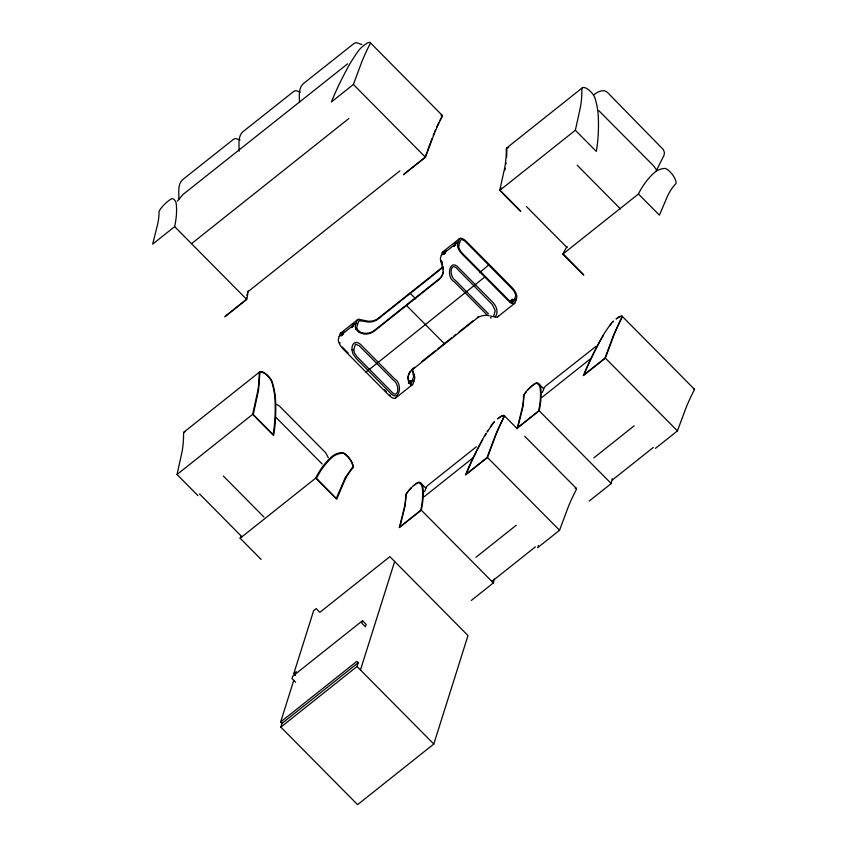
<?xml version="1.0" encoding="UTF-8"?>
<svg xmlns="http://www.w3.org/2000/svg" width="847" height="847" viewBox="0 0 847 847"><rect width="100%" height="100%" fill="white"/><g stroke="black" fill="none" stroke-linecap="round" stroke-linejoin="round"><path stroke-width="1.27" d="M178.865 199.066C179.045 192.121 177.203 183.185 183.968 178.601L233.666 139.204L235.72 138.506L240.093 140.02M239.076 151.168C239.256 144.234 237.414 135.298 244.18 130.713L293.877 91.317L295.931 90.608L300.304 92.132M299.457 101.862C299.383 95.266 298.197 86.987 304.539 82.699L354.226 43.313L356.291 42.604L361.881 44.573M506.633 157.362L506.866 149.231A6.363 2.562 51.5 0 1 506.961 148.966M505.966 164.022L506.093 162.942M511.493 300.494L511.906 299.817M246.964 295.518L247.218 294.025M504.844 170.279L505.267 168.235M174.641 226.647L175.054 224.72A402.812 96.516 -44.7 0 0 176.494 206.573L176.303 204.434A99.025 23.727 -44.7 0 0 173.074 198.844L172.83 198.727A8.004 1.916 -44.7 0 0 169.654 199.945L167.251 201.808A11.223 2.689 -44.7 0 0 160.761 208.616L159.649 210.215A7.178 1.726 -44.7 0 0 159.003 211.623L158.982 212.301A245.016 58.708 -44.7 0 1 157.15 226.223L152.661 244.137L174.641 226.647L246.71 299.425L224.72 316.916M246.551 297.975L246.212 299.563L225.376 316.143M246.71 299.425L247.123 297.498A402.812 96.516 -44.7 0 0 248.139 290.987M413.897 485.299A11.223 2.689 -44.7 0 0 407.407 492.107L406.295 493.716A7.178 1.726 -44.7 0 0 405.639 495.124L405.628 495.791A245.016 58.708 -44.7 0 1 403.797 509.714L399.297 527.628L421.287 510.138L421.7 508.211A402.812 96.516 -44.7 0 0 423.14 490.064L422.949 487.925A99.025 23.727 -44.7 0 0 419.72 482.335L419.466 482.218A8.004 1.916 -44.7 0 0 416.29 483.446L414.49 484.812M471.366 600.407L493.356 582.916L493.759 580.989A402.812 96.516 -44.7 0 0 494.119 578.988M539.158 410.774L539.571 408.836A402.812 96.516 -44.7 0 0 541.011 390.689L540.82 388.551A99.025 23.727 -44.7 0 0 537.591 382.971L537.347 382.844A8.004 1.916 -44.7 0 0 534.171 384.072L531.778 385.914A11.223 2.689 -44.7 0 0 525.278 392.733L524.166 394.342A7.178 1.726 -44.7 0 0 523.52 395.75L523.499 396.428A245.016 58.708 -44.7 0 1 521.667 410.34L517.178 428.264L539.158 410.774L611.227 483.552L589.247 501.043M611.227 483.552L611.64 481.615A402.812 96.516 -44.7 0 0 612.159 478.629M197.997 495.675L177.034 474.5L181.597 453.865A245.016 98.485 51.5 0 0 183.587 433.96L183.619 432.817A7.178 2.89 51.5 0 1 184.254 431.906L184.974 431.737M252.639 414.363L257.202 393.728A245.016 98.485 51.5 0 0 259.193 373.823L259.224 372.68A7.178 2.89 51.5 0 1 259.86 371.769L260.929 371.579A11.223 4.51 51.5 0 1 267.154 374.967L269.441 377.36A8.004 3.219 51.5 0 1 272.438 382.685L272.67 383.469A99.025 39.798 51.5 0 1 275.582 400.769L275.73 404.951A402.812 161.904 51.5 0 1 274.015 433.124L273.592 435.538L252.639 414.363L177.034 474.5M520.704 211.559L499.741 190.384L504.304 169.749A245.016 98.485 51.5 0 0 506.294 149.845L506.326 148.701A7.178 2.89 51.5 0 1 506.972 147.791L508.041 147.6A11.223 4.51 51.5 0 1 508.676 147.674M500.577 189.59L501.001 187.663M575.346 130.258L579.909 109.612A245.016 98.485 51.5 0 0 581.9 89.708L581.931 88.575A7.178 2.89 51.5 0 1 582.567 87.654L583.636 87.463A11.223 4.51 51.5 0 1 589.861 90.851L592.148 93.244A8.004 3.219 51.5 0 1 595.145 98.57L595.377 99.364A99.025 39.798 51.5 0 1 598.289 116.653L598.437 120.846A402.812 161.904 51.5 0 1 596.722 149.008L596.299 151.422L575.346 130.258L499.741 190.384M366.264 371.304L366.01 372.098L485.373 276.556M406.74 304.666L406.486 305.46L444.643 343.988L444.897 343.194M410.541 292.596L410.297 293.401L415.739 298.896M295.592 675.535L293.761 673.683L313.634 610.676L316.196 608.633L319.859 612.339L389.864 556.648L467.999 635.557L433.802 744.037L357.593 804.65L280.833 727.128L282.019 723.37L358.217 662.746L356.852 661.359L280.643 721.983L282.019 723.37M280.643 721.983L293.771 680.342M362.527 620.682L361.775 623.074L365.438 626.78L366.19 624.387L362.527 620.682L292.723 676.202L291.971 678.595L295.635 682.301M280.833 727.128L357.032 666.504L358.217 662.746M360.462 669.966L394.66 561.497M489.174 264.486L479.688 272.639M424.559 491.736L426.433 486.845L427.767 485.426L476.342 446.782M493.685 316.175L495.251 310.648L492.329 304.539L457.846 269.515C450.604 260.347 448.476 275.984 455.273 280.293L488.497 313.845M495.379 316.746C498.872 311.611 496.173 305.629 492.308 301.786L459.063 268.213C449.471 257.001 445.871 277.477 454.024 281.564L487.279 315.148M542.429 392.373L544.303 387.471L545.648 386.052L595.949 346.391M353.4 84.467L360.981 64.086A245.016 58.708 -44.7 0 1 369.631 44.753L370.171 43.652A7.178 1.726 -44.7 0 0 370.266 42.689L369.768 42.371A11.223 2.689 -44.7 0 0 364.665 44.785L362.22 46.776A8.004 1.916 -44.7 0 0 357.942 51.476L357.434 52.196A99.025 23.727 -44.7 0 0 347.344 68.374L345.216 72.376A402.812 96.516 -44.7 0 0 332.352 99.586L331.41 101.958L353.4 84.467L425.469 157.246L403.479 174.736M426.962 152.142L425.035 157.32L404.199 173.9M427.322 151.19L432.034 138.527M425.469 157.246L433.05 136.865A245.016 58.708 -44.7 0 1 441.7 117.532L442.24 116.431A7.178 1.726 -44.7 0 0 442.335 115.467L441.838 115.15A11.223 2.689 -44.7 0 0 440.969 115.203M485.945 433.632A99.025 23.727 -44.7 0 0 481.435 441.403L479.296 445.395A402.812 96.516 -44.7 0 0 466.443 472.615L465.501 474.976L487.48 457.486L495.072 437.105A245.016 58.708 -44.7 0 1 503.721 417.772L504.261 416.671A7.178 1.726 -44.7 0 0 504.357 415.708L503.849 415.39A11.223 2.689 -44.7 0 0 498.756 417.804M610.931 323.798A8.004 1.916 -44.7 0 0 609.904 325.132L609.395 325.851A99.025 23.727 -44.7 0 0 599.305 342.029L597.177 346.021A402.812 96.516 -44.7 0 0 584.324 373.241L583.371 375.602L605.361 358.112L612.942 337.741A245.016 58.708 -44.7 0 1 621.592 318.398L622.132 317.307A7.178 1.726 -44.7 0 0 622.227 316.344L621.73 316.016A11.223 2.689 -44.7 0 0 617.463 317.837M538.512 545.394L537.57 547.755L559.549 530.264L567.141 509.883A245.016 58.708 -44.7 0 1 575.791 490.551L576.331 489.46A7.178 1.726 -44.7 0 0 576.426 488.497L575.918 488.168A11.223 2.689 -44.7 0 0 575.06 488.232M655.44 448.381L677.431 430.89L685.011 410.52A245.016 58.708 -44.7 0 1 693.661 391.176L694.201 390.086A7.178 1.726 -44.7 0 0 694.296 389.122L693.799 388.794A11.223 2.689 -44.7 0 0 693.407 388.784M433.251 135.287L434.066 133.244M434.935 131.158L435.39 130.099M177.33 201.205L182.994 194.482L347.641 63.821M436.819 126.881L438.894 122.455M261.098 559.401L240.135 538.226L241.077 536.342M315.74 478.089L316.672 476.205A402.812 161.904 51.5 0 1 329.261 459.021L331.336 457.073A99.025 39.798 51.5 0 1 341.119 452.605L341.616 452.542A8.004 3.219 51.5 0 1 345.714 454.394L348.043 456.649A11.223 4.51 51.5 0 1 352.871 464.431L353.337 466.168A7.178 2.89 51.5 0 1 353.231 467.629L352.701 468.253A245.016 98.485 51.5 0 0 344.21 481.604L336.704 499.264L315.74 478.089L240.135 538.226M583.805 275.286L562.842 254.111L563.784 252.226A402.812 161.904 51.5 0 1 567.109 246.551M638.447 193.984L639.379 192.089A402.812 161.904 51.5 0 1 651.968 174.905L654.043 172.957A99.025 39.798 51.5 0 1 663.826 168.489L664.323 168.426A8.004 3.219 51.5 0 1 668.421 170.279L670.75 172.544A11.223 4.51 51.5 0 1 675.578 180.316L676.044 182.052A7.178 2.89 51.5 0 1 675.938 183.513L675.408 184.138A245.016 98.485 51.5 0 0 666.917 197.489L659.411 215.149L638.447 193.984L562.842 254.111M656.054 171.285L664.122 155.054L664.419 152.629L663.445 149.707L607.924 92.905C604.006 88.416 597.294 91.804 593.683 94.97M440.006 120.2L441.605 117.066M511.09 302.75L511.779 301.648L511.249 302.908M492.467 424.294L491.969 424.993A98.252 23.536 -44.7 0 0 487.459 431.716M609.84 325.619L610.782 324.316A7.221 1.726 -44.7 0 1 611.269 323.713M409.461 381.584L409.62 381.415M408.349 382.198L410.181 380.727L408.625 382.812M408.498 382.346L410.181 380.727M408.476 382.664L410.033 380.578M509.64 301.754L512.17 299.33L512.541 299.87L510.773 301.574M509.799 301.913L512.329 299.489M509.735 302.263L512.17 299.33M497.411 418.852L498.735 417.815M191.591 243.597L348.784 118.569M247.652 291.961L399.869 170.882M506.75 147.95L582.344 87.813M184.043 432.055L259.637 371.928M340.494 333.273L357.487 319.764M442.621 252.035L459.614 238.526M339.192 336.534L356.163 323.035L357.466 324.2M441.34 255.296L458.301 241.797L459.529 243.025M442.886 266.879L378.207 318.324A14.293 12.641 17.5 0 1 368.096 321.193L359.064 319.372A8.925 3.716 47.5 0 0 356.936 320.6L355.391 325.481A8.925 3.716 47.5 0 0 355.973 329.112L358.8 332.342L364.041 334.057A14.293 12.641 17.5 0 0 374.152 331.188L438.831 279.732A14.293 12.641 17.5 0 0 443.214 271.082L440.98 261.532A8.925 3.441 55.4 0 1 440.567 257.732L442.102 252.851A8.925 3.441 55.4 0 1 444.05 251.76M442.632 267.673L377.953 319.118A14.293 12.641 17.5 0 1 367.852 321.998L360.07 320.685A7.094 3.123 39.4 0 0 358.694 321.087L356.64 327.62A7.094 3.123 39.4 0 0 357.296 329.451L360.61 332.373L364.295 333.263A14.293 12.641 17.5 0 0 374.406 330.383L439.085 278.938A14.293 12.641 17.5 0 0 443.299 271.94M414.575 367.312L412.553 368.921A14.293 12.641 17.5 0 0 411.303 370.065M421.647 361.68L435.803 350.425M437.825 348.816L451.97 337.561M453.992 335.963L456.014 334.353M459.042 331.939L473.198 320.685M408.699 383.193L412.711 379.996L413.855 381.298M510.762 302.008L514.775 298.822L515.992 300.05M395.581 398.058L412.563 384.549M497.708 316.831L514.69 303.321M542.101 397.275L590.677 358.641M424.231 496.649L472.806 458.015M293.761 673.683L296.323 671.65M593.811 457.909L634.117 425.85M475.94 557.284L516.247 525.225M612.508 479.9L653.228 447.502M491.747 581.561L535.357 546.876M532.255 385.787L532.975 385.226M414.384 485.151L416.057 483.881A7.221 1.726 -44.7 0 1 418.693 482.726L419.17 482.896A98.252 23.536 -44.7 0 1 422.367 488.444L422.568 490.582A402.029 96.325 -44.7 0 1 421.795 504.738L420.79 510.275L399.953 526.855L405.131 505.839L406.211 494.659A6.363 1.525 -44.7 0 1 406.782 493.409L407.82 491.927A10.45 2.499 -44.7 0 1 408.434 491.133M616.044 318.874L616.605 318.44M498.047 418.609L498.576 418.206A10.45 2.499 -44.7 0 1 503.319 415.951L503.785 416.258A6.363 1.525 -44.7 0 1 503.7 417.105L496.088 433.484L487.057 457.56L466.221 474.14L469.206 467.025A402.029 96.325 -44.7 0 1 479.826 445.035L481.954 441.043A98.252 23.536 -44.7 0 1 482.758 439.561M533.652 384.718L533.928 384.517A7.221 1.726 -44.7 0 1 536.564 383.352L537.04 383.532A98.252 23.536 -44.7 0 1 540.248 389.069L540.439 391.208A402.029 96.325 -44.7 0 1 539.666 405.364L538.66 410.901L517.824 427.481L523.012 406.465L524.081 395.284A6.363 1.525 -44.7 0 1 524.664 394.046L525.691 392.553A10.45 2.499 -44.7 0 1 526.305 391.759M512.064 299.976L511.323 300.463M495.379 317.159L496.12 317.212A8.925 3.716 47.5 0 0 498.258 315.995M488.931 315.656L487.089 315.391A14.293 12.641 17.5 0 0 476.988 318.271L412.309 369.716A14.293 12.641 17.5 0 0 407.915 378.365L408.953 382.982L411.123 384.824A8.925 3.441 55.4 0 0 413.082 383.744L414.628 378.853A8.925 3.441 55.4 0 0 414.215 375.083L412.341 368.932M490.032 315.91L494.362 316.947M491.239 318.048L490.36 317.614M276.62 404.368L279.552 406.179L325.693 452.774L328.329 457.719M598.861 110.713L653.598 165.843L656.531 169.929M577.125 165.154L620.523 208.976M370.065 42.488L442.335 115.467M526.4 206.52L567.014 247.525M500.365 190.554L520.227 210.617M563.541 254.354L583.403 274.417M622.026 316.132L694.296 389.122M605.361 358.112L677.431 430.89M539.073 384.136L543.7 388.805M504.156 415.506L517.295 428.773M524.685 436.237L576.426 488.497M487.48 457.486L559.549 530.264M348.106 352.955L342.897 347.662A7.147 2.869 51.5 0 1 342.294 346.952M384.422 389.641L386.243 391.473M421.203 483.51L425.829 488.179M421.287 510.138L493.356 582.916M276.006 417.402L322.156 463.997M223.312 476.014L263.915 517.019M199.511 493.917L241.998 536.829M357.032 666.504L433.802 744.037M352.363 464.167L352.797 465.786A6.363 2.562 51.5 0 1 352.701 467.068L345.237 477.697L336.301 498.396L316.429 478.333L319.372 472.954A402.029 161.586 51.5 0 1 329.769 459.625L331.833 457.676A98.252 39.491 51.5 0 1 341.542 453.251L342.453 453.187A7.221 2.901 51.5 0 1 345.724 454.85L347.873 456.946A10.45 4.203 51.5 0 1 352.363 464.177M442.61 264.793L442.113 262.983M443.087 266.773L443.405 268.954M412.087 369.747L413.294 374.427A7.094 2.467 63.1 0 1 413.601 376.534L411.547 383.077A7.094 2.467 63.1 0 1 410.53 383.193L408.625 380.854L408.169 377.571A14.293 12.641 17.5 0 1 410.234 371.367M441.763 116.018A6.363 1.525 -44.7 0 1 441.679 116.865M441.732 261.395A7.094 2.467 63.1 0 1 441.626 260.685M340.039 343.173A7.147 2.869 51.5 0 1 339.795 342.474M341.987 332.945A8.936 3.589 51.5 0 0 339.965 334.099L338.419 338.98A8.936 3.589 51.5 0 0 343.268 349.133L388.752 395.062A8.936 3.589 51.5 0 0 396.11 397.243M477.232 317.466A14.293 12.641 17.5 0 1 478.661 316.492M390.298 395.433A7.147 2.869 51.5 0 1 389.652 394.882M409.101 490.318A10.45 2.499 -44.7 0 1 411.377 487.872M492.033 424.495A8.004 1.916 -44.7 0 1 494.267 421.795M492.912 423.691A7.221 1.726 -44.7 0 1 493.399 423.077M493.928 422.462A7.221 1.726 -44.7 0 1 494.489 421.838M486.972 432.002A99.025 23.727 -44.7 0 1 488.052 430.34M490.328 426.952A99.025 23.727 -44.7 0 1 491.525 425.226M484.505 436.501A98.252 23.536 -44.7 0 1 486.432 433.336M527.692 390.128A10.45 2.499 -44.7 0 1 531.704 386.243M611.513 323.109A8.004 1.916 -44.7 0 1 613.482 321.066M612.36 322.463A7.221 1.726 -44.7 0 1 612.963 321.849M616.468 318.821A10.45 2.499 -44.7 0 1 621.2 316.587L621.656 316.884A6.363 1.525 -44.7 0 1 621.571 317.741L613.969 334.11L604.938 358.186L584.091 374.766L587.077 367.651A402.029 96.325 -44.7 0 1 597.696 345.661L599.824 341.68A98.252 23.536 -44.7 0 1 603.318 335.56M259.743 374.279L258.536 390.139L253.253 414.532L273.126 434.596L274.174 427.322A402.029 161.586 51.5 0 0 275.18 404.495L275.031 400.324A98.252 39.491 51.5 0 0 272.141 383.162L271.696 381.743A7.221 2.901 51.5 0 0 269.208 377.582L267.101 375.369A10.45 4.203 51.5 0 0 261.321 372.225L260.325 372.405A6.363 2.562 51.5 0 0 259.764 373.209L259.743 374.279M351.928 349.673L352.892 353.718L355.92 358.175L389.938 392.574C399.615 403.754 402.907 383.426 394.967 379.212L361.722 345.64C357.328 340.335 351.643 341.648 351.928 349.673M353.707 349.758L354.522 352.987L357.222 356.968L391.155 391.272C398.471 400.377 400.324 385.036 393.696 380.462L359.086 345.64L355.433 344.2L353.707 349.758M341.373 335.698L342.95 334.258L341.373 335.698M342.135 333.305L343.744 331.918L342.135 333.305M351.621 327.545L353.199 326.106L351.621 327.545M352.384 325.153L353.951 323.713L352.384 325.153M443.521 254.449L445.13 253.073L443.521 254.449M444.273 252.057L445.893 250.68L444.273 252.057M453.77 246.297L455.337 244.868L453.77 246.297M454.521 243.904L456.088 242.475L454.521 243.904M458.767 245.439L458.672 245.926A7.147 2.869 51.5 0 0 462.007 252.914L508.761 300.134A7.147 2.869 51.5 0 0 513.833 301.638L515.632 295.91A7.147 2.869 51.5 0 0 512.297 288.922L465.543 241.713A7.147 2.869 51.5 0 0 460.472 240.209L458.767 245.439M459.074 239.352L457.539 244.232A8.936 3.589 51.5 0 0 462.388 254.386L507.861 300.314A8.936 3.589 51.5 0 0 515.23 302.495L516.765 297.604A8.936 3.589 51.5 0 0 511.916 287.451L466.443 241.522A8.936 3.589 51.5 0 0 459.074 239.352M357.296 329.451L355.984 329.134L357.296 329.451M441.901 262.157L440.98 261.532L441.901 262.157M414.204 375.062L413.294 374.427L414.215 375.083M360.07 320.685L359.043 319.372L360.07 320.685M411.144 384.824L410.53 383.193L411.123 384.824"/></g></svg>
